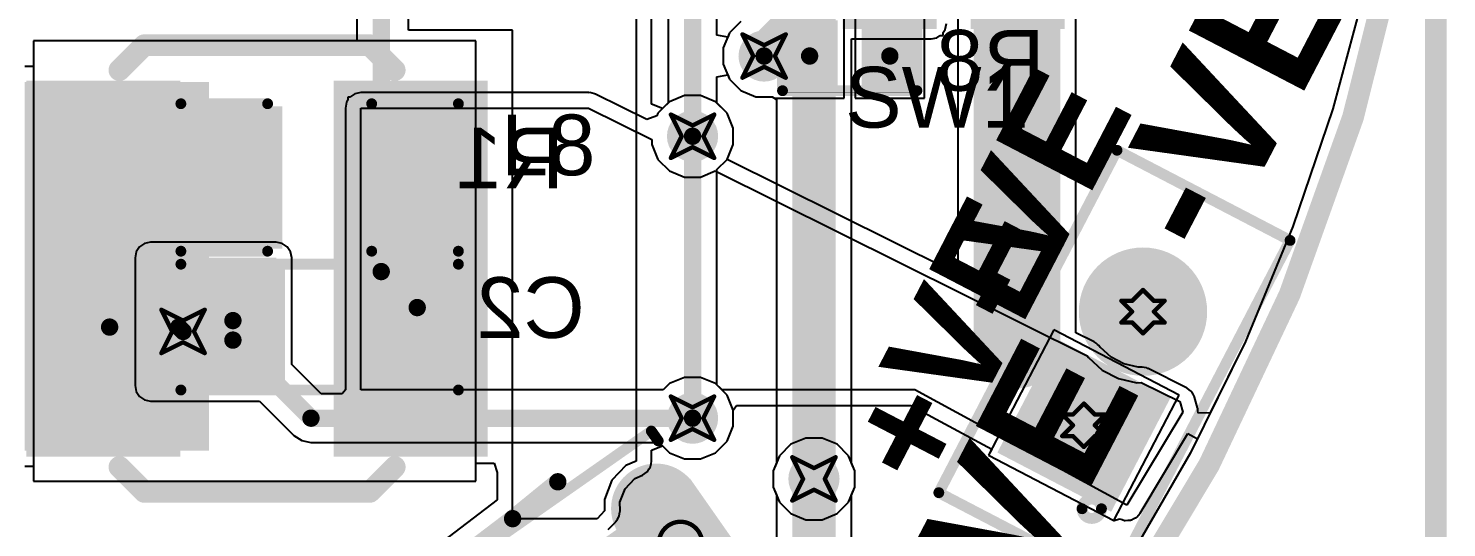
# Model space of a CAD drawing. Header units: inches. Extents: x -8 to 386, y -12 to 64.
# Drawn here: x 21.05 to 37.66, y 2.02 to 7.87 of the extents above; entities that cross this region are included whole.
import ezdxf

# ---------------------------------------------------------------- set-up
doc = ezdxf.new("R2010")
doc.units = ezdxf.units.IN
for name, color, linetype in [('Board_outline', 216, 'Continuous'), ('Bottom Layer', 5, 'Continuous'), ('Bottom Overlay', 54, 'Continuous'), ('Bottom Paste', 16, 'Continuous'), ('Bottom Solder', 6, 'Continuous'), ('Dimension', 6, 'Continuous'), ('Drill Drawing', 1, 'Continuous'), ('Mechanical 13', 56, 'Continuous'), ('Multi-Layer', 9, 'Continuous'), ('Pad Holes', 156, 'Continuous'), ('Top Layer', 1, 'Continuous'), ('Top Overlay', 2, 'Continuous'), ('Top Paste', 8, 'Continuous'), ('Top Solder', 216, 'Continuous'), ('Via Holes', 16, 'Continuous')]:
    doc.layers.add(name, color=color, linetype=linetype)
doc.styles.add('Arial', font='', dxfattribs={"height": 0.2})
doc.styles.add('Arial_Bold', font='', dxfattribs={"height": 0.2})
doc.styles.get('Arial').set_extended_font_data('Arial')
doc.styles.get('Arial_Bold').set_extended_font_data('Arial', bold=True)

msp = doc.modelspace()

# ---------------------------------------------------------------- hatches: boundary and pattern name
at = {"layer": 'Bottom Layer'}
h = msp.add_hatch(color=5, dxfattribs=at)
edge = h.paths.add_edge_path()
edge.add_arc((29.6672, 7.543794919999999), 0.2999994, 0, 360)
for points in [[(29.972, 7.22629492), (29.972, 7.86129492), (30.4292, 7.86129492), (30.4292, 7.22629492)], [(30.9118, 7.226299999999999), (30.9118, 7.861299999999999), (31.369, 7.861299999999999), (31.369, 7.226299999999999)], [(23.9522, 5.3594), (22.9362, 5.3594), (22.9362, 6.8834), (23.9522, 6.8834)], [(25.9842, 5.3594), (24.9682, 5.3594), (24.9682, 6.8834), (25.9842, 6.8834)], [(22.479, 3.682999999999999), (23.9522, 3.682999999999999), (23.9522, 5.1816), (22.479, 5.1816)], [(22.9362, 3.7084), (23.9522, 3.7084), (23.9522, 5.1816), (22.9362, 5.1816)], [(23.9522, 3.7338), (22.9362, 3.7338), (22.9362, 5.0038), (23.9522, 5.0038)], [(25.9842, 3.7338), (24.9682, 3.7338), (24.9682, 5.0038), (25.9842, 5.0038)], [(32.53708768029416, 2.942712069794794), (33.1373608497948, 4.095826099705832), (34.29047487970583, 3.495552930205205), (33.6902017102052, 2.342438900294167)]]:
    msp.add_hatch(color=5, dxfattribs=at).paths.add_polyline_path(points)
h = msp.add_hatch(color=5, dxfattribs=at)
edge = h.paths.add_edge_path()
edge.add_arc((28.829, 6.604), 0.2999994, 0, 360)
h = msp.add_hatch(color=5, dxfattribs=at)
edge = h.paths.add_edge_path()
edge.add_arc((34.10641133999999, 4.549647999999999), 0.6499986999999999, 0, 360)
h = msp.add_hatch(color=5, dxfattribs=at)
edge = h.paths.add_edge_path()
edge.add_arc((22.86, 4.318000000000001), 0.2999994, 0, 360)
h = msp.add_hatch(color=5, dxfattribs=at)
edge = h.paths.add_edge_path()
edge.add_arc((28.829, 3.302), 0.2999994, 0, 360)
h = msp.add_hatch(color=5, dxfattribs=at)
edge = h.paths.add_edge_path()
edge.add_arc((30.2514, 2.5908), 0.2999994, 0, 360)
h = msp.add_hatch(color=5, dxfattribs=at)
edge = h.paths.add_edge_path()
edge.add_arc((28.97483542459909, 1.425013457007548), 0.4250004199999999, 215.0000000000001, 395.0000000000002)
edge.add_line((29.32297538746576, 1.668783683358846), (28.74940009826759, 2.48793408934375))
edge.add_arc((28.40126013540091, 2.244163862992452), 0.4250004199999999, 35.00000000000021, 215.0000000000001)
edge.add_line((28.05312017253423, 2.000393636641154), (28.62669546173241, 1.18124323065625))
at = {"layer": 'Bottom Paste'}
for points in [[(29.972, 7.22629492), (29.972, 7.86129492), (30.4292, 7.86129492), (30.4292, 7.22629492)], [(30.9118, 7.226299999999999), (30.9118, 7.861299999999999), (31.369, 7.861299999999999), (31.369, 7.226299999999999)], [(23.9522, 5.3594), (22.9362, 5.3594), (22.9362, 6.8834), (23.9522, 6.8834)], [(25.9842, 5.3594), (24.9682, 5.3594), (24.9682, 6.8834), (25.9842, 6.8834)], [(23.9522, 3.7338), (22.9362, 3.7338), (22.9362, 5.0038), (23.9522, 5.0038)], [(25.9842, 3.7338), (24.9682, 3.7338), (24.9682, 5.0038), (25.9842, 5.0038)]]:
    msp.add_hatch(color=16, dxfattribs=at).paths.add_polyline_path(points)
at = {"layer": 'Bottom Solder'}
for points in [[(29.8704, 7.12469492), (29.8704, 7.962894919999999), (30.5308, 7.962894919999999), (30.5308, 7.12469492)], [(30.8102, 7.124700000000001), (30.8102, 7.962899999999999), (31.4706, 7.962899999999999), (31.4706, 7.124700000000001)], [(24.02219986, 5.28940014), (22.86620014, 5.28940014), (22.86620014, 6.953399859999999), (24.02219986, 6.953399859999999)], [(26.05419986, 5.28940014), (24.89820014, 5.28940014), (24.89820014, 6.953399859999999), (26.05419986, 6.953399859999999)], [(24.0538, 3.6322), (22.8346, 3.6322), (22.8346, 5.1054), (24.0538, 5.1054)], [(26.0858, 3.6322), (24.8666, 3.6322), (24.8666, 5.1054), (26.0858, 5.1054)], [(32.40005372053858, 2.899505428248566), (33.09415420824856, 4.232860059461419), (34.42750883946142, 3.538759571751434), (33.73340835175143, 2.20540494053858)]]:
    msp.add_hatch(color=6, dxfattribs=at).paths.add_polyline_path(points)
h = msp.add_hatch(color=6, dxfattribs=at)
edge = h.paths.add_edge_path()
edge.add_arc((34.10641133999999, 4.549647999999999), 0.7515987, 0, 360)
h = msp.add_hatch(color=6, dxfattribs=at)
edge = h.paths.add_edge_path()
edge.add_arc((28.97483542459909, 1.425013457007548), 0.52660042, 215.0000000000001, 395.0000000000001)
edge.add_line((29.40620123516553, 1.727059049292112), (28.83262594596735, 2.546209455277016))
edge.add_arc((28.40126013540091, 2.244163862992452), 0.52660042, 35.00000000000014, 215.0000000000001)
edge.add_line((27.96989432483447, 1.942118270707887), (28.54346961403265, 1.122967864722984))
at = {"layer": 'Multi-Layer'}
h = msp.add_hatch(color=9, dxfattribs=at)
edge = h.paths.add_edge_path()
edge.add_arc((34.10641133999999, 4.549647999999999), 0.6499986999999999, 0, 360)
msp.add_hatch(color=9, dxfattribs=at).paths.add_polyline_path([(32.53708768029416, 2.942712069794794), (33.1373608497948, 4.095826099705832), (34.29047487970583, 3.495552930205205), (33.6902017102052, 2.342438900294167)])
h = msp.add_hatch(color=9, dxfattribs=at)
edge = h.paths.add_edge_path()
edge.add_arc((28.97483542459909, 1.425013457007548), 0.4250004199999999, 215.0000000000001, 395.0000000000002)
edge.add_line((29.32297538746576, 1.668783683358846), (28.74940009826759, 2.48793408934375))
edge.add_arc((28.40126013540091, 2.244163862992452), 0.4250004199999999, 35.00000000000021, 215.0000000000001)
edge.add_line((28.05312017253423, 2.000393636641154), (28.62669546173241, 1.18124323065625))
at = {"layer": 'Pad Holes'}
h = msp.add_hatch(color=7, dxfattribs=at)
edge = h.paths.add_edge_path()
edge.add_arc((34.10641133999999, 4.549647999999999), 0.3499993, 0, 360)
h = msp.add_hatch(color=7, dxfattribs=at)
edge = h.paths.add_edge_path()
edge.add_arc((33.41378127999999, 3.2191325), 0.3499993, 0, 360)
h = msp.add_hatch(color=7, dxfattribs=at)
edge = h.paths.add_edge_path()
edge.add_arc((28.97483688148323, 1.425011376361356), 0.22499828, 214.9999999999999, 394.9999999999999)
edge.add_line((29.15914468250674, 1.554065087988871), (28.58556647954027, 2.373219655266158))
edge.add_arc((28.40125867851676, 2.244165943638644), 0.22499828, 34.99999999999985, 214.9999999999999)
edge.add_line((28.21695087749326, 2.115112232011129), (28.79052908045972, 1.295957664733841))
at = {"layer": 'Top Layer'}
h = msp.add_hatch(color=1, dxfattribs=at)
edge = h.paths.add_edge_path()
edge.add_arc((29.6672, 7.543794919999999), 0.2999994, 0, 360)
for points in [[(21.0058, 2.921), (23.1648, 2.921), (23.1648, 7.238999999999999), (21.0058, 7.238999999999999)], [(22.72699925, 2.95460039), (21.12699991, 2.95460039), (21.12699991, 7.154599609999999), (22.72699925, 7.154599609999999)], [(26.32699967, 2.95460039), (24.72700033, 2.95460039), (24.72700033, 7.154599609999999), (26.32699967, 7.154599609999999)], [(32.53708768029416, 2.942712069794794), (33.1373608497948, 4.095826099705832), (34.29047487970583, 3.495552930205205), (33.6902017102052, 2.342438900294167)], [(29.972, -2.7686), (31.70545856, -1.55482036), (28.79786976, 2.59764784), (27.0644112, 1.3838682)]]:
    msp.add_hatch(color=1, dxfattribs=at).paths.add_polyline_path(points)
h = msp.add_hatch(color=1, dxfattribs=at)
edge = h.paths.add_edge_path()
edge.add_arc((28.829, 6.604), 0.2999994, 0, 360)
h = msp.add_hatch(color=1, dxfattribs=at)
edge = h.paths.add_edge_path()
edge.add_arc((34.10641133999999, 4.549647999999999), 0.6499986999999999, 0, 360)
h = msp.add_hatch(color=1, dxfattribs=at)
edge = h.paths.add_edge_path()
edge.add_arc((22.86, 4.318000000000001), 0.2999994, 0, 360)
h = msp.add_hatch(color=1, dxfattribs=at)
edge = h.paths.add_edge_path()
edge.add_arc((28.829, 3.302), 0.2999994, 0, 360)
h = msp.add_hatch(color=1, dxfattribs=at)
edge = h.paths.add_edge_path()
edge.add_arc((30.2514, 2.5908), 0.2999994, 0, 360)
h = msp.add_hatch(color=1, dxfattribs=at)
edge = h.paths.add_edge_path()
edge.add_arc((28.97483542459909, 1.425013457007548), 0.4250004199999999, 215.0000000000001, 395.0000000000002)
edge.add_line((29.32297538746576, 1.668783683358846), (28.74940009826759, 2.48793408934375))
edge.add_arc((28.40126013540091, 2.244163862992452), 0.4250004199999999, 35.00000000000021, 215.0000000000001)
edge.add_line((28.05312017253423, 2.000393636641154), (28.62669546173241, 1.18124323065625))
at = {"layer": 'Top Paste'}
for points in [[(22.72699925, 2.95460039), (21.12699991, 2.95460039), (21.12699991, 7.154599609999999), (22.72699925, 7.154599609999999)], [(26.32699967, 2.95460039), (24.72700033, 2.95460039), (24.72700033, 7.154599609999999), (26.32699967, 7.154599609999999)]]:
    msp.add_hatch(color=8, dxfattribs=at).paths.add_polyline_path(points)
at = {"layer": 'Top Solder'}
for points in [[(30.58740263, 7.85860252), (30.58740263, 9.31180256), (31.69060336999999, 9.31180256), (31.69060336999999, 7.85860252)], [(32.08739963, 7.858599979999999), (32.08739963, 9.31180002), (33.19060037, 9.31180002), (33.19060037, 7.858599979999999)], [(22.82859925, 2.85300039), (21.02539991, 2.85300039), (21.02539991, 7.256199609999999), (22.82859925, 7.256199609999999)], [(26.42859967, 2.85300039), (24.62540033, 2.85300039), (24.62540033, 7.256199609999999), (26.42859967, 7.256199609999999)], [(32.40005372053858, 2.899505428248566), (33.09415420824856, 4.232860059461419), (34.42750883946142, 3.538759571751434), (33.73340835175143, 2.20540494053858)]]:
    msp.add_hatch(color=216, dxfattribs=at).paths.add_polyline_path(points)
h = msp.add_hatch(color=216, dxfattribs=at)
edge = h.paths.add_edge_path()
edge.add_arc((34.10641133999999, 4.549647999999999), 0.7515987, 0, 360)
h = msp.add_hatch(color=216, dxfattribs=at)
edge = h.paths.add_edge_path()
edge.add_arc((28.97483542459909, 1.425013457007548), 0.52660042, 215.0000000000001, 395.0000000000001)
edge.add_line((29.40620123516553, 1.727059049292112), (28.83262594596735, 2.546209455277016))
edge.add_arc((28.40126013540091, 2.244163862992452), 0.52660042, 35.00000000000014, 215.0000000000001)
edge.add_line((27.96989432483447, 1.942118270707887), (28.54346961403265, 1.122967864722984))
at = {"layer": 'Via Holes'}
h = msp.add_hatch(color=7, dxfattribs=at)
edge = h.paths.add_edge_path()
edge.add_arc((29.6672, 7.543794919999999), 0.1499997, 0, 360)
h = msp.add_hatch(color=7, dxfattribs=at)
edge = h.paths.add_edge_path()
edge.add_arc((28.829, 6.604), 0.1499997, 0, 360)
h = msp.add_hatch(color=7, dxfattribs=at)
edge = h.paths.add_edge_path()
edge.add_arc((22.86, 4.318000000000001), 0.1499997, 0, 360)
h = msp.add_hatch(color=7, dxfattribs=at)
edge = h.paths.add_edge_path()
edge.add_arc((28.829, 3.302), 0.1499997, 0, 360)
h = msp.add_hatch(color=7, dxfattribs=at)
edge = h.paths.add_edge_path()
edge.add_arc((30.2514, 2.5908), 0.1499997, 0, 360)

# ---------------------------------------------------------------- linework, layer by layer
at = {"layer": 'Board_outline', "const_width": 0.254}
msp.add_lwpolyline([(37.53680072, 13.3604, 1), (-7.46320072, 13.3604, 1)], format="xyb", close=True, dxfattribs=at)
at = {"layer": 'Bottom Layer'}
for p, q in [((29.1138737, 7.788366439999999), (29.1138737, 12.4051187)), ((28.5441263, 11.95447952), (28.5441263, 6.99483742)), ((33.3209646, 4.301870999999999), (33.3209646, 10.7285536)), ((31.9375282, 10.44203398), (31.9375282, 5.10926588)), ((36.70843814, 8.332688439999998), (36.33154024, 6.92609486)), ((30.607, 7.04849492), (30.607, 8.03909492)), ((30.734, 8.0391), (30.734, 7.048500000000001)), ((31.5468, 7.048500000000001), (31.5468, 8.0391)), ((29.26214112, 7.81444716), (29.2408737, 7.7631036)), ((29.39654776, 7.948853799999999), (29.26214112, 7.81444716)), ((29.2408737, 7.7631036), (29.1138737, 7.788366439999999)), ((29.1138737, 7.299223399999999), (29.2408737, 7.32448624)), ((29.2408737, 7.32448624), (29.26214112, 7.273142679999999)), ((29.1138737, 6.99483742), (29.1138737, 7.299223399999999)), ((29.26214112, 7.273142679999999), (29.39654776, 7.13873604)), ((24.77531748, 7.00357248), (24.76151766, 6.9342)), ((24.7904, 7.026145459999999), (24.77531748, 7.00357248)), ((24.81382134, 7.0612), (24.7904, 7.0612)), ((24.7904, 7.0612), (24.7904, 7.026145459999999)), ((24.81461382, 7.062386179999999), (24.81382134, 7.0612)), ((24.87342752, 7.10168252), (24.81461382, 7.062386179999999)), ((24.9428, 7.115482340000001), (24.87342752, 7.10168252)), ((27.61158816, 7.115482340000001), (24.9428, 7.115482340000001)), ((27.61772733999999, 7.114260599999999), (27.61158816, 7.115482340000001)), ((27.62393256, 7.1150607), (27.61772733999999, 7.114260599999999)), ((27.65221292, 7.107400059999999), (27.62393256, 7.1150607)), ((27.68096064, 7.10168252), (27.65221292, 7.107400059999999)), ((27.6861651, 7.098205259999999), (27.68096064, 7.10168252)), ((27.69220522, 7.096569499999999), (27.6861651, 7.098205259999999)), ((28.292044, 6.798746879999999), (27.69220522, 7.096569499999999)), ((28.5441263, 6.99483742), (28.42394112, 6.87465224)), ((29.23405888, 6.87465224), (29.1138737, 6.99483742)), ((29.39654776, 7.13873604), (29.57216082, 7.06599552)), ((29.57216082, 7.06599552), (29.76223918, 7.06599552)), ((29.76223918, 7.06599552), (29.76580026, 7.06747126)), ((29.76580026, 7.06747126), (29.7942, 7.04849238)), ((29.7942, 7.04849238), (29.7942, 7.04849492)), ((29.7942, 7.04849492), (30.607, 7.04849492)), ((30.734, 7.048500000000001), (31.5468, 7.048500000000001)), ((24.76151766, 6.9342), (24.76151766, 3.63220254)), ((24.9428, 3.6322), (24.9428, 6.9342)), ((24.9428, 6.9342), (27.61158816, 6.9342)), ((27.61158816, 6.9342), (28.3512006, 6.5669795)), ((28.41096426, 6.84332388), (28.292044, 6.798746879999999)), ((28.42394112, 6.87465224), (28.41096426, 6.84332388)), ((29.3067994, 6.699039180000001), (29.23405888, 6.87465224)), ((36.33154024, 6.92609486), (35.86346904, 5.54719744)), ((29.3067994, 6.50896082), (29.3067994, 6.699039180000001)), ((28.3512006, 6.5669795), (28.3512006, 6.50896082)), ((28.3512006, 6.50896082), (28.42394112, 6.33334776)), ((29.23405888, 6.333350299999999), (29.3067994, 6.50896082)), ((28.42394112, 6.33334776), (28.55834776, 6.19894112)), ((29.2344729, 6.33083062), (29.23405888, 6.333350299999999)), ((31.82958836, 5.0423445), (29.2344729, 6.33083062)), ((28.55834776, 6.19894112), (28.73396082, 6.126200599999999)), ((28.92403918, 6.126200599999999), (29.09573302, 6.19731806)), ((29.09573302, 6.19731806), (33.4536669, 4.03358858)), ((28.73396082, 6.126200599999999), (28.92403918, 6.126200599999999)), ((35.86346904, 5.54719744), (35.30620066, 4.2018331)), ((22.40962752, 5.34908252), (22.35081382, 5.30978618)), ((22.479, 5.36288234), (22.40962752, 5.34908252)), ((23.9522, 5.36288234), (22.479, 5.36288234)), ((24.02157248, 5.34908252), (23.9522, 5.36288234)), ((24.08038618, 5.30978618), (24.02157248, 5.34908252)), ((22.31151748, 5.25097248), (22.29771766, 5.1816)), ((22.29771766, 5.1816), (22.29771766, 3.682999999999999)), ((22.35081382, 5.30978618), (22.31151748, 5.25097248)), ((24.11968252, 5.25097248), (24.08038618, 5.30978618)), ((24.13348234, 5.1816), (24.11968252, 5.25097248)), ((24.13348234, 3.9299896), (24.13348234, 5.1816)), ((31.9375282, 5.10926588), (31.82958836, 5.0423445)), ((33.53428396, 4.19595808), (33.3209646, 4.301870999999999)), ((33.54512214, 4.18759386), (33.53428396, 4.19595808)), ((33.55764942, 4.182082059999999), (33.54512214, 4.18759386)), ((33.57286402, 4.16618928), (33.55764942, 4.182082059999999)), ((33.59028334, 4.1527476), (33.57286402, 4.16618928)), ((35.30620066, 4.2018331), (34.89332874, 3.36461354)), ((33.4536669, 4.03358858), (33.46680885999999, 4.0129587)), ((33.46680885999999, 4.0129587), (33.62750957999999, 3.86570474)), ((33.59709308, 4.14087818), (33.59028334, 4.1527476)), ((33.6065622, 4.13098742), (33.59709308, 4.14087818)), ((33.60688224, 4.1304845), (33.6065622, 4.13098742)), ((33.73238363999999, 4.015486), (33.60688224, 4.1304845)), ((33.88338917999999, 3.93687808), (33.73238363999999, 4.015486)), ((24.47659824, 3.586873699999999), (24.13348234, 3.9299896)), ((33.62750957999999, 3.86570474), (33.82084422, 3.76505978)), ((34.0495763, 3.90003538), (33.88338917999999, 3.93687808)), ((34.07709465999999, 3.9012368), (34.0495763, 3.90003538)), ((34.0872064, 3.89967978), (34.07709465999999, 3.9012368)), ((34.09734862, 3.90098788), (34.0872064, 3.89967978)), ((34.1218774, 3.89434324), (34.09734862, 3.90098788)), ((34.14700308, 3.89047736), (34.1218774, 3.89434324)), ((34.1557483, 3.8851713), (34.14700308, 3.89047736)), ((34.16562128, 3.88249668), (34.1557483, 3.8851713)), ((34.61698182, 3.65839502), (34.16562128, 3.88249668)), ((22.29771766, 3.682999999999999), (22.31151748, 3.61362752)), ((28.55834776, 3.70705888), (28.48348888, 3.6322)), ((28.73396082, 3.7797994), (28.55834776, 3.70705888)), ((28.92403918, 3.7797994), (28.73396082, 3.7797994)), ((29.09965224, 3.70705888), (28.92403918, 3.7797994)), ((29.17451111999999, 3.6322), (29.09965224, 3.70705888)), ((33.82084422, 3.76505978), (34.03364288, 3.717884359999999)), ((34.03364288, 3.717884359999999), (34.08500422, 3.72012718)), ((34.08500422, 3.72012718), (34.53636476, 3.49602552)), ((34.61987996, 3.65615982), (34.61698182, 3.65839502)), ((34.62338008, 3.65506), (34.61987996, 3.65615982)), ((22.31151748, 3.61362752), (22.35081382, 3.55481382)), ((22.35081382, 3.55481382), (22.40962752, 3.51551748)), ((22.40962752, 3.51551748), (22.479, 3.50171766)), ((22.479, 3.50171766), (23.7560104, 3.50171766)), ((23.7560104, 3.50171766), (24.15715768, 3.10057038)), ((24.72431936, 3.586873699999999), (24.47659824, 3.586873699999999)), ((24.76151766, 3.63220254), (24.72431936, 3.586873699999999)), ((28.48348888, 3.6322), (24.9428, 3.6322)), ((31.43261684, 3.6322), (29.17451111999999, 3.6322)), ((33.91821766, 2.28443028), (31.43261684, 3.6322)), ((34.53636476, 3.49602552), (34.5720416, 3.37413854)), ((34.64779202, 3.63462062), (34.62338008, 3.65506)), ((34.6729812, 3.61518454), (34.64779202, 3.63462062)), ((34.67480746, 3.61200192), (34.6729812, 3.61518454)), ((34.67761416, 3.60965242), (34.67480746, 3.61200192)), ((34.69233346, 3.58145842), (34.67761416, 3.60965242)), ((34.70818306, 3.55383338), (34.69233346, 3.58145842)), ((34.70865042, 3.55019864), (34.70818306, 3.55383338)), ((34.71034714, 3.54694998), (34.70865042, 3.55019864)), ((34.74602398, 3.42506554), (34.71034714, 3.54694998)), ((29.3067994, 3.39703664), (29.34280136, 3.45091766)), ((29.3067994, 3.206960819999999), (29.3067994, 3.39703664)), ((29.34280136, 3.45091766), (31.38663268, 3.45091766)), ((31.38663268, 3.45091766), (32.3338317, 2.93731696)), ((34.5720416, 3.37413854), (33.91821766, 2.28443028)), ((34.74634656, 3.42141556), (34.74602398, 3.42506554)), ((34.7479112, 3.41810594), (34.74634656, 3.42141556)), ((34.74945806, 3.38631784), (34.7479112, 3.41810594)), ((34.75143418, 3.36402426), (34.74945806, 3.38631784)), ((34.75761908, 3.35894172), (34.75143418, 3.36402426)), ((34.89332874, 3.36461354), (34.75761908, 3.35894172)), ((29.23405888, 3.03134776), (29.3067994, 3.206960819999999)), ((24.15715768, 3.10057038), (24.15716276, 3.10056276)), ((24.15716276, 3.10056276), (24.2495832, 3.03881028)), ((24.2495832, 3.03881028), (24.3586, 3.01712376)), ((24.3586, 3.01712376), (24.3586127, 3.0171263)), ((24.3586127, 3.0171263), (28.43816258, 3.0171263)), ((28.43816258, 3.0171263), (28.55834776, 2.89694112)), ((29.09965224, 2.89694112), (29.23405888, 3.03134776)), ((29.98074776, 2.99585888), (29.84634112, 2.86145224)), ((30.15636082, 3.0685994), (29.98074776, 2.99585888)), ((30.34643918, 3.0685994), (30.15636082, 3.0685994)), ((30.52205224, 2.99585888), (30.34643918, 3.0685994)), ((30.65645888, 2.86145224), (30.52205224, 2.99585888)), ((34.07366566, 2.19116148), (34.63167317999999, 3.12117232)), ((34.63167317999999, 3.12117232), (34.743263, 3.06031392)), ((34.743263, 3.06031392), (34.66214048, 2.8958159)), ((28.55834776, 2.89694112), (28.73396082, 2.8242006)), ((28.92403918, 2.8242006), (29.09965224, 2.89694112)), ((29.84634112, 2.86145224), (29.7736006, 2.68583918)), ((30.7291994, 2.68583918), (30.65645888, 2.86145224)), ((32.3338317, 2.93731696), (32.2972811, 2.8671012)), ((32.2972811, 2.8671012), (33.76581258, 2.10263232)), ((34.66214048, 2.8958159), (33.93405964, 1.63473638)), ((28.73396082, 2.8242006), (28.92403918, 2.8242006)), ((29.7736006, 2.68583918), (29.7736006, 2.49576082)), ((30.7291994, 2.49576082), (30.7291994, 2.68583918)), ((29.7736006, 2.49576082), (29.8111418, 2.40512854)), ((30.6916582, 2.40512854), (30.7291994, 2.49576082)), ((29.8111418, 2.40512854), (29.8111418, 1.35076184)), ((30.6916582, 1.1684), (30.6916582, 2.40512854)), ((34.0323805, 2.14361268), (34.05249984, 2.16783158)), ((34.05249984, 2.16783158), (34.07366566, 2.19116148)), ((33.76581258, 2.10263232), (33.76719942, 2.10529424)), ((33.76719942, 2.10529424), (33.8318094, 2.12506814)), ((33.8318094, 2.12506814), (33.86187284, 2.11575142)), ((33.86187284, 2.11575142), (33.89153495999999, 2.10512152)), ((33.89153495999999, 2.10512152), (33.89554308, 2.1053171)), ((33.89554308, 2.1053171), (33.89936831999999, 2.10413092)), ((33.89936831999999, 2.10413092), (33.93072716, 2.10702906)), ((33.93072716, 2.10702906), (33.96218506, 2.10856068)), ((33.96218506, 2.10856068), (33.9658071, 2.11027264)), ((33.9658071, 2.11027264), (33.96980252, 2.11064094)), ((33.96980252, 2.11064094), (33.99767648, 2.12532722)), ((33.99767648, 2.12532722), (34.02613972, 2.13877398)), ((34.02613972, 2.13877398), (34.02883465999999, 2.14174324)), ((34.02883465999999, 2.14174324), (34.0323805, 2.14361268))]:
    msp.add_line(p, q, dxfattribs=at)
for points, const_width in [([(28.829, 6.604), (28.829, 12.573)], 0.2032), ([(32.6292464, 4.1587928), (32.6292464, 10.7285536)], 1.016), ([(31.1404, 7.543799999999999), (31.1404, 8.5344)], 0.2032), ([(29.6672, 7.543794919999999), (30.2006, 7.543794919999999)], 0.2032), ([(23.4442, 4.2164), (23.4442, 4.444999999999999)], 0.2032), ([(23.4442, 4.2164), (24.3586, 3.302)], 0.2032), ([(24.3586, 3.302), (28.829, 3.302)], 0.2032), ([(30.2514, 1.1684), (30.2514, 2.5908)], 0.508)]:
    msp.add_lwpolyline(points, dxfattribs=dict(at, const_width=const_width))
for points, const_width in [([(29.6164, 7.543794919999999, 1), (29.718, 7.543794919999999, 1)], 0.1016), ([(30.1498, 7.543794919999999, 1), (30.2514, 7.543794919999999, 1)], 0.1016), ([(31.0896, 7.543799999999999, 1), (31.1912, 7.543799999999999, 1)], 0.1016), ([(28.7782, 6.604, 1), (28.8798, 6.604, 1)], 0.1016), ([(32.37524639999999, 4.1587928, 1), (32.8832464, 4.1587928, 1)], 0.508), ([(23.3934, 4.444999999999999, 1), (23.495, 4.444999999999999, 1)], 0.1016), ([(23.3934, 4.2164, 1), (23.495, 4.2164, 1)], 0.1016), ([(23.3934, 4.2164, 1), (23.495, 4.2164, 1)], 0.1016), ([(24.3078, 3.302, 1), (24.4094, 3.302, 1)], 0.1016), ([(24.3078, 3.302, 1), (24.4094, 3.302, 1)], 0.1016), ([(28.7782, 3.302, 1), (28.8798, 3.302, 1)], 0.1016), ([(30.1244, 2.5908, 1), (30.3784, 2.5908, 1)], 0.254)]:
    msp.add_lwpolyline(points, format="xyb", close=True, dxfattribs=dict(at, const_width=const_width))
at = {"layer": 'Bottom Overlay'}
for points, const_width in [([(29.8831, 7.13739746), (29.8831, 7.950197459999999)], 0.127), ([(31.4579, 7.13739746), (31.4579, 7.950197459999999)], 0.127), ([(29.8831, 7.13739746), (31.4579, 7.13739746)], 0.127), ([(22.8346, 5.2578), (22.8346, 6.985)], 0.127), ([(22.8346, 6.985), (23.8506, 6.985)], 0.127), ([(25.0698, 6.985), (26.0858, 6.985)], 0.127), ([(26.0858, 5.2578), (26.0858, 6.985)], 0.127), ([(29.85769492, 7.11199746), (31.48329746, 7.11199746)], 0.0032258), ([(22.8346, 5.2578), (23.8506, 5.2578)], 0.127), ([(25.0698, 5.2578), (26.0858, 5.2578)], 0.127), ([(22.8346, 3.6322), (22.8346, 5.1054)], 0.127), ([(22.8346, 5.1054), (26.0858, 5.1054)], 0.127), ([(26.0858, 3.6322), (26.0858, 5.1054)], 0.127), ([(22.8346, 3.6322), (26.0858, 3.6322)], 0.127)]:
    msp.add_lwpolyline(points, dxfattribs=dict(at, const_width=const_width))
for points, const_width in [([(29.85135, 7.13739746, 1), (29.91485, 7.13739746, 1)], 0.0635), ([(29.85135, 7.13739746, 1), (29.91485, 7.13739746, 1)], 0.0635), ([(31.42615, 7.13739746, 1), (31.48965, 7.13739746, 1)], 0.0635), ([(31.42615, 7.13739746, 1), (31.48965, 7.13739746, 1)], 0.0635), ([(22.80285, 6.985, 1), (22.86635, 6.985, 1)], 0.0635), ([(22.80285, 6.985, 1), (22.86635, 6.985, 1)], 0.0635), ([(23.81885, 6.985, 1), (23.88235, 6.985, 1)], 0.0635), ([(25.03805, 6.985, 1), (25.10155, 6.985, 1)], 0.0635), ([(26.05405, 6.985, 1), (26.11755, 6.985, 1)], 0.0635), ([(26.05405, 6.985, 1), (26.11755, 6.985, 1)], 0.0635), ([(29.85688974, 7.11199746, 1), (29.8585001, 7.11199746, 1)], 0.0016129), ([(31.48249228, 7.11199746, 1), (31.48410264, 7.11199746, 1)], 0.0016129), ([(22.80285, 5.2578, 1), (22.86635, 5.2578, 1)], 0.0635), ([(22.80285, 5.2578, 1), (22.86635, 5.2578, 1)], 0.0635), ([(23.81885, 5.2578, 1), (23.88235, 5.2578, 1)], 0.0635), ([(25.03805, 5.2578, 1), (25.10155, 5.2578, 1)], 0.0635), ([(26.05405, 5.2578, 1), (26.11755, 5.2578, 1)], 0.0635), ([(26.05405, 5.2578, 1), (26.11755, 5.2578, 1)], 0.0635), ([(22.80285, 5.1054, 1), (22.86635, 5.1054, 1)], 0.0635), ([(22.80285, 5.1054, 1), (22.86635, 5.1054, 1)], 0.0635), ([(26.05405, 5.1054, 1), (26.11755, 5.1054, 1)], 0.0635), ([(26.05405, 5.1054, 1), (26.11755, 5.1054, 1)], 0.0635), ([(22.80285, 3.6322, 1), (22.86635, 3.6322, 1)], 0.0635), ([(22.80285, 3.6322, 1), (22.86635, 3.6322, 1)], 0.0635), ([(26.05405, 3.6322, 1), (26.11755, 3.6322, 1)], 0.0635), ([(26.05405, 3.6322, 1), (26.11755, 3.6322, 1)], 0.0635)]:
    msp.add_lwpolyline(points, format="xyb", close=True, dxfattribs=dict(at, const_width=const_width))
at = {"layer": 'Dimension', "const_width": 0.254}
msp.add_lwpolyline([(37.53680072, -10.922), (37.53680072, 12.9794)], dxfattribs=at)
at = {"layer": 'Drill Drawing', "const_width": 0.0508}
for points in [[(29.4132, 7.797794919999999), (29.6672, 7.67079492)], [(29.4132, 7.797794919999999), (29.5402, 7.543794919999999)], [(29.6672, 7.67079492), (29.9212, 7.797794919999999)], [(29.7942, 7.543794919999999), (29.9212, 7.797794919999999)], [(29.4132, 7.28979492), (29.5402, 7.543794919999999)], [(29.7942, 7.543794919999999), (29.9212, 7.28979492)], [(29.4132, 7.28979492), (29.6672, 7.416794919999999)], [(29.6672, 7.416794919999999), (29.9212, 7.28979492)], [(28.575, 6.858), (28.829, 6.731)], [(28.575, 6.858), (28.70199999999999, 6.604)], [(28.829, 6.731), (29.083, 6.858)], [(28.956, 6.604), (29.083, 6.858)], [(28.575, 6.35), (28.70199999999999, 6.604)], [(28.575, 6.35), (28.829, 6.476999999999999)], [(28.829, 6.476999999999999), (29.083, 6.35)], [(28.956, 6.604), (29.083, 6.35)], [(33.97941134, 4.676648), (34.10641133999999, 4.803648)], [(34.10641133999999, 4.803648), (34.23341134, 4.676648)], [(33.85241134, 4.676648), (33.97941134, 4.549647999999999)], [(33.85241134, 4.676648), (33.97941134, 4.676648)], [(34.23341134, 4.676648), (34.36041134, 4.676648)], [(34.23341134, 4.549647999999999), (34.36041134, 4.676648)], [(22.606, 4.571999999999999), (22.86, 4.444999999999999)], [(22.606, 4.571999999999999), (22.733, 4.318000000000001)], [(22.86, 4.444999999999999), (23.114, 4.571999999999999)], [(22.987, 4.318000000000001), (23.114, 4.571999999999999)], [(33.85241134, 4.422648), (33.97941134, 4.549647999999999)], [(34.23341134, 4.549647999999999), (34.36041134, 4.422648)], [(22.606, 4.064), (22.733, 4.318000000000001)], [(22.987, 4.318000000000001), (23.114, 4.064)], [(33.85241134, 4.422648), (33.97941134, 4.422648)], [(33.97941134, 4.422648), (34.10641133999999, 4.295648)], [(34.10641133999999, 4.295648), (34.23341134, 4.422648)], [(34.23341134, 4.422648), (34.36041134, 4.422648)], [(22.606, 4.064), (22.86, 4.191)], [(22.86, 4.191), (23.114, 4.064)], [(28.575, 3.556), (28.829, 3.429)], [(28.575, 3.556), (28.70199999999999, 3.302)], [(28.829, 3.429), (29.083, 3.556)], [(28.956, 3.302), (29.083, 3.556)], [(33.28678128, 3.3461325), (33.41378127999999, 3.4731325)], [(33.41378127999999, 3.4731325), (33.54078128, 3.3461325)], [(28.575, 3.048), (28.70199999999999, 3.302)], [(28.956, 3.302), (29.083, 3.048)], [(33.15978128, 3.3461325), (33.28678128, 3.2191325)], [(33.15978128, 3.3461325), (33.28678128, 3.3461325)], [(33.54078128, 3.3461325), (33.66778128, 3.3461325)], [(33.54078128, 3.2191325), (33.66778128, 3.3461325)], [(28.575, 3.048), (28.829, 3.175)], [(28.829, 3.175), (29.083, 3.048)], [(33.15978128, 3.0921325), (33.28678128, 3.2191325)], [(33.54078128, 3.2191325), (33.66778128, 3.0921325)], [(33.15978128, 3.0921325), (33.28678128, 3.0921325)], [(33.28678128, 3.0921325), (33.41378127999999, 2.9651325)], [(33.41378127999999, 2.9651325), (33.54078128, 3.0921325)], [(33.54078128, 3.0921325), (33.66778128, 3.0921325)], [(29.9974, 2.8448), (30.2514, 2.7178)], [(29.9974, 2.8448), (30.1244, 2.5908)], [(30.2514, 2.7178), (30.5054, 2.8448)], [(30.3784, 2.5908), (30.5054, 2.8448)], [(29.9974, 2.3368), (30.1244, 2.5908)], [(30.3784, 2.5908), (30.5054, 2.3368)], [(29.9974, 2.3368), (30.2514, 2.4638)], [(30.2514, 2.4638), (30.5054, 2.3368)]]:
    msp.add_lwpolyline(points, dxfattribs=at)
at = {"layer": 'Drill Drawing'}
for points, const_width in [([(29.4005, 7.797794919999999, 1), (29.4259, 7.797794919999999, 1)], 0.0254), ([(29.4005, 7.797794919999999, 1), (29.4259, 7.797794919999999, 1)], 0.0254), ([(29.9085, 7.797794919999999, 1), (29.9339, 7.797794919999999, 1)], 0.0254), ([(29.9085, 7.797794919999999, 1), (29.9339, 7.797794919999999, 1)], 0.0254), ([(29.6545, 7.67079492, 1), (29.6799, 7.67079492, 1)], 0.0254), ([(29.6545, 7.67079492, 1), (29.6799, 7.67079492, 1)], 0.0254), ([(29.5275, 7.543794919999999, 1), (29.5529, 7.543794919999999, 1)], 0.0254), ([(29.5275, 7.543794919999999, 1), (29.5529, 7.543794919999999, 1)], 0.0254), ([(29.7815, 7.543794919999999, 1), (29.8069, 7.543794919999999, 1)], 0.0254), ([(29.7815, 7.543794919999999, 1), (29.8069, 7.543794919999999, 1)], 0.0254), ([(29.4005, 7.28979492, 1), (29.4259, 7.28979492, 1)], 0.0254), ([(29.4005, 7.28979492, 1), (29.4259, 7.28979492, 1)], 0.0254), ([(29.6545, 7.416794919999999, 1), (29.6799, 7.416794919999999, 1)], 0.0254), ([(29.6545, 7.416794919999999, 1), (29.6799, 7.416794919999999, 1)], 0.0254), ([(29.9085, 7.28979492, 1), (29.9339, 7.28979492, 1)], 0.0254), ([(29.9085, 7.28979492, 1), (29.9339, 7.28979492, 1)], 0.0254), ([(28.5623, 6.858, 1), (28.5877, 6.858, 1)], 0.0254), ([(28.5623, 6.858, 1), (28.5877, 6.858, 1)], 0.0254), ([(29.0703, 6.858, 1), (29.0957, 6.858, 1)], 0.0254), ([(29.0703, 6.858, 1), (29.0957, 6.858, 1)], 0.0254), ([(28.8163, 6.731, 1), (28.8417, 6.731, 1)], 0.0254), ([(28.8163, 6.731, 1), (28.8417, 6.731, 1)], 0.0254), ([(28.6893, 6.604, 1), (28.7147, 6.604, 1)], 0.0254), ([(28.6893, 6.604, 1), (28.7147, 6.604, 1)], 0.0254), ([(28.8163, 6.476999999999999, 1), (28.8417, 6.476999999999999, 1)], 0.0254), ([(28.8163, 6.476999999999999, 1), (28.8417, 6.476999999999999, 1)], 0.0254), ([(28.9433, 6.604, 1), (28.9687, 6.604, 1)], 0.0254), ([(28.9433, 6.604, 1), (28.9687, 6.604, 1)], 0.0254), ([(28.5623, 6.35, 1), (28.5877, 6.35, 1)], 0.0254), ([(28.5623, 6.35, 1), (28.5877, 6.35, 1)], 0.0254), ([(29.0703, 6.35, 1), (29.0957, 6.35, 1)], 0.0254), ([(29.0703, 6.35, 1), (29.0957, 6.35, 1)], 0.0254), ([(34.09371134, 4.803648, 1), (34.11911134, 4.803648, 1)], 0.0254), ([(34.09371134, 4.803648, 1), (34.11911134, 4.803648, 1)], 0.0254), ([(33.83971133999999, 4.676648, 1), (33.86511134, 4.676648, 1)], 0.0254), ([(33.83971133999999, 4.676648, 1), (33.86511134, 4.676648, 1)], 0.0254), ([(33.96671134, 4.676648, 1), (33.99211133999999, 4.676648, 1)], 0.0254), ([(33.96671134, 4.676648, 1), (33.99211133999999, 4.676648, 1)], 0.0254), ([(34.22071134, 4.676648, 1), (34.24611134, 4.676648, 1)], 0.0254), ([(34.22071134, 4.676648, 1), (34.24611134, 4.676648, 1)], 0.0254), ([(34.34771134, 4.676648, 1), (34.37311134, 4.676648, 1)], 0.0254), ([(34.34771134, 4.676648, 1), (34.37311134, 4.676648, 1)], 0.0254), ([(22.5933, 4.571999999999999, 1), (22.6187, 4.571999999999999, 1)], 0.0254), ([(22.5933, 4.571999999999999, 1), (22.6187, 4.571999999999999, 1)], 0.0254), ([(23.1013, 4.571999999999999, 1), (23.1267, 4.571999999999999, 1)], 0.0254), ([(23.1013, 4.571999999999999, 1), (23.1267, 4.571999999999999, 1)], 0.0254), ([(33.96671134, 4.549647999999999, 1), (33.99211133999999, 4.549647999999999, 1)], 0.0254), ([(33.96671134, 4.549647999999999, 1), (33.99211133999999, 4.549647999999999, 1)], 0.0254), ([(34.22071134, 4.549647999999999, 1), (34.24611134, 4.549647999999999, 1)], 0.0254), ([(34.22071134, 4.549647999999999, 1), (34.24611134, 4.549647999999999, 1)], 0.0254), ([(22.7203, 4.318000000000001, 1), (22.7457, 4.318000000000001, 1)], 0.0254), ([(22.7203, 4.318000000000001, 1), (22.7457, 4.318000000000001, 1)], 0.0254), ([(22.8473, 4.444999999999999, 1), (22.8727, 4.444999999999999, 1)], 0.0254), ([(22.8473, 4.444999999999999, 1), (22.8727, 4.444999999999999, 1)], 0.0254), ([(22.9743, 4.318000000000001, 1), (22.9997, 4.318000000000001, 1)], 0.0254), ([(22.9743, 4.318000000000001, 1), (22.9997, 4.318000000000001, 1)], 0.0254), ([(33.83971133999999, 4.422648, 1), (33.86511134, 4.422648, 1)], 0.0254), ([(33.83971133999999, 4.422648, 1), (33.86511134, 4.422648, 1)], 0.0254), ([(33.96671134, 4.422648, 1), (33.99211133999999, 4.422648, 1)], 0.0254), ([(33.96671134, 4.422648, 1), (33.99211133999999, 4.422648, 1)], 0.0254), ([(34.09371134, 4.295648, 1), (34.11911134, 4.295648, 1)], 0.0254), ([(34.09371134, 4.295648, 1), (34.11911134, 4.295648, 1)], 0.0254), ([(34.22071134, 4.422648, 1), (34.24611134, 4.422648, 1)], 0.0254), ([(34.22071134, 4.422648, 1), (34.24611134, 4.422648, 1)], 0.0254), ([(34.34771134, 4.422648, 1), (34.37311134, 4.422648, 1)], 0.0254), ([(34.34771134, 4.422648, 1), (34.37311134, 4.422648, 1)], 0.0254), ([(22.8473, 4.191, 1), (22.8727, 4.191, 1)], 0.0254), ([(22.8473, 4.191, 1), (22.8727, 4.191, 1)], 0.0254), ([(22.5933, 4.064, 1), (22.6187, 4.064, 1)], 0.0254), ([(22.5933, 4.064, 1), (22.6187, 4.064, 1)], 0.0254), ([(23.1013, 4.064, 1), (23.1267, 4.064, 1)], 0.0254), ([(23.1013, 4.064, 1), (23.1267, 4.064, 1)], 0.0254), ([(28.5623, 3.556, 1), (28.5877, 3.556, 1)], 0.0254), ([(28.5623, 3.556, 1), (28.5877, 3.556, 1)], 0.0254), ([(29.0703, 3.556, 1), (29.0957, 3.556, 1)], 0.0254), ([(29.0703, 3.556, 1), (29.0957, 3.556, 1)], 0.0254), ([(33.40108128, 3.4731325, 1), (33.42648128, 3.4731325, 1)], 0.0254), ([(33.40108128, 3.4731325, 1), (33.42648128, 3.4731325, 1)], 0.0254), ([(28.6893, 3.302, 1), (28.7147, 3.302, 1)], 0.0254), ([(28.6893, 3.302, 1), (28.7147, 3.302, 1)], 0.0254), ([(28.8163, 3.429, 1), (28.8417, 3.429, 1)], 0.0254), ([(28.8163, 3.429, 1), (28.8417, 3.429, 1)], 0.0254), ([(28.9433, 3.302, 1), (28.9687, 3.302, 1)], 0.0254), ([(28.9433, 3.302, 1), (28.9687, 3.302, 1)], 0.0254), ([(33.14708128, 3.3461325, 1), (33.17248128, 3.3461325, 1)], 0.0254), ([(33.14708128, 3.3461325, 1), (33.17248128, 3.3461325, 1)], 0.0254), ([(33.27408128, 3.3461325, 1), (33.29948128, 3.3461325, 1)], 0.0254), ([(33.27408128, 3.3461325, 1), (33.29948128, 3.3461325, 1)], 0.0254), ([(33.52808127999999, 3.3461325, 1), (33.55348128, 3.3461325, 1)], 0.0254), ([(33.52808127999999, 3.3461325, 1), (33.55348128, 3.3461325, 1)], 0.0254), ([(33.65508128, 3.3461325, 1), (33.68048128, 3.3461325, 1)], 0.0254), ([(33.65508128, 3.3461325, 1), (33.68048128, 3.3461325, 1)], 0.0254), ([(28.8163, 3.175, 1), (28.8417, 3.175, 1)], 0.0254), ([(28.8163, 3.175, 1), (28.8417, 3.175, 1)], 0.0254), ([(33.27408128, 3.2191325, 1), (33.29948128, 3.2191325, 1)], 0.0254), ([(33.27408128, 3.2191325, 1), (33.29948128, 3.2191325, 1)], 0.0254), ([(33.52808127999999, 3.2191325, 1), (33.55348128, 3.2191325, 1)], 0.0254), ([(33.52808127999999, 3.2191325, 1), (33.55348128, 3.2191325, 1)], 0.0254), ([(28.5623, 3.048, 1), (28.5877, 3.048, 1)], 0.0254), ([(28.5623, 3.048, 1), (28.5877, 3.048, 1)], 0.0254), ([(29.0703, 3.048, 1), (29.0957, 3.048, 1)], 0.0254), ([(29.0703, 3.048, 1), (29.0957, 3.048, 1)], 0.0254), ([(33.14708128, 3.0921325, 1), (33.17248128, 3.0921325, 1)], 0.0254), ([(33.14708128, 3.0921325, 1), (33.17248128, 3.0921325, 1)], 0.0254), ([(33.27408128, 3.0921325, 1), (33.29948128, 3.0921325, 1)], 0.0254), ([(33.27408128, 3.0921325, 1), (33.29948128, 3.0921325, 1)], 0.0254), ([(33.52808127999999, 3.0921325, 1), (33.55348128, 3.0921325, 1)], 0.0254), ([(33.52808127999999, 3.0921325, 1), (33.55348128, 3.0921325, 1)], 0.0254), ([(33.65508128, 3.0921325, 1), (33.68048128, 3.0921325, 1)], 0.0254), ([(33.65508128, 3.0921325, 1), (33.68048128, 3.0921325, 1)], 0.0254), ([(29.9847, 2.8448, 1), (30.0101, 2.8448, 1)], 0.0254), ([(29.9847, 2.8448, 1), (30.0101, 2.8448, 1)], 0.0254), ([(30.4927, 2.8448, 1), (30.5181, 2.8448, 1)], 0.0254), ([(30.4927, 2.8448, 1), (30.5181, 2.8448, 1)], 0.0254), ([(33.40108128, 2.9651325, 1), (33.42648128, 2.9651325, 1)], 0.0254), ([(33.40108128, 2.9651325, 1), (33.42648128, 2.9651325, 1)], 0.0254), ([(30.23869999999999, 2.7178, 1), (30.2641, 2.7178, 1)], 0.0254), ([(30.23869999999999, 2.7178, 1), (30.2641, 2.7178, 1)], 0.0254), ([(30.1117, 2.5908, 1), (30.1371, 2.5908, 1)], 0.0254), ([(30.1117, 2.5908, 1), (30.1371, 2.5908, 1)], 0.0254), ([(30.3657, 2.5908, 1), (30.39109999999999, 2.5908, 1)], 0.0254), ([(30.3657, 2.5908, 1), (30.39109999999999, 2.5908, 1)], 0.0254), ([(29.9847, 2.3368, 1), (30.0101, 2.3368, 1)], 0.0254), ([(29.9847, 2.3368, 1), (30.0101, 2.3368, 1)], 0.0254), ([(30.23869999999999, 2.4638, 1), (30.2641, 2.4638, 1)], 0.0254), ([(30.23869999999999, 2.4638, 1), (30.2641, 2.4638, 1)], 0.0254), ([(30.4927, 2.3368, 1), (30.5181, 2.3368, 1)], 0.0254), ([(30.4927, 2.3368, 1), (30.5181, 2.3368, 1)], 0.0254), ([(28.94204778, 1.83458866, 1), (28.43404778, 1.83458866, 1)], 0.0508)]:
    msp.add_lwpolyline(points, format="xyb", close=True, dxfattribs=dict(at, const_width=const_width))
at = {"layer": 'Mechanical 13', "const_width": 0.127}
msp.add_lwpolyline([(20.27718322, -2.49827288), (28.34583104, 3.15145166)], dxfattribs=at)
at = {"layer": 'Mechanical 13', "const_width": 0.0635}
msp.add_lwpolyline([(28.31408104, 3.15145166, 1), (28.37758104, 3.15145166, 1)], format="xyb", close=True, dxfattribs=at)
at = {"layer": 'Top Layer'}
for p, q in [((25.5016, 7.848599999999999), (25.5016, 11.938)), ((28.1686, 9.8552), (28.1686, 2.80036524)), ((28.34988234, 6.9801994), (28.34988234, 9.85519746)), ((24.8967244, 9.523803659999999), (24.8967244, 7.7216)), ((36.70843814, 8.332688439999998), (36.33154024, 6.92609486)), ((26.7208, 7.848599999999999), (25.5016, 7.848599999999999)), ((26.7208, 2.1250656), (26.7208, 7.848599999999999)), ((29.26214112, 7.81444716), (29.1894006, 7.6388341)), ((29.39654776, 7.948853799999999), (29.26214112, 7.81444716)), ((31.7668021, 7.8199742), (31.79049014, 7.85542752)), ((31.7668021, 7.78240252), (31.7668021, 7.8199742)), ((31.79049014, 7.85542752), (31.80428996, 7.924799999999999)), ((21.1074, 7.7216), (21.1074, 2.5654)), ((26.289, 7.7216), (21.1074, 7.7216)), ((21.1074, 7.7216), (21.1074, 7.7216)), ((24.8967244, 7.7216), (21.1074, 7.7216)), ((21.1074, 7.7216), (21.1074, 7.420282339999999)), ((26.289, 2.5654), (26.289, 7.7216)), ((30.69166582, 2.77645368), (30.69166582, 7.743517659999999)), ((30.69166582, 7.743517659999999), (31.62300762, 7.743517659999999)), ((31.62300762, 7.743517659999999), (31.6923801, 7.75731748)), ((31.6923801, 7.75731748), (31.72992384, 7.78240252)), ((31.72992384, 7.78240252), (31.7668021, 7.78240252)), ((29.1894006, 7.6388341), (29.1894006, 7.44875574)), ((21.1074, 7.420282339999999), (21.0058, 7.420282339999999)), ((29.1894006, 7.44875574), (29.26214112, 7.273142679999999)), ((29.26214112, 7.273142679999999), (29.39654776, 7.13873604)), ((28.47688234, 6.927593459999999), (28.34988234, 6.9801994)), ((28.55834776, 7.00905888), (28.47688234, 6.927593459999999)), ((28.73396082, 7.081799399999999), (28.55834776, 7.00905888)), ((28.92403918, 7.081799399999999), (28.73396082, 7.081799399999999)), ((29.09965224, 7.00905888), (28.92403918, 7.081799399999999)), ((29.23405888, 6.87465224), (29.09965224, 7.00905888)), ((29.39654776, 7.13873604), (29.57216082, 7.06599552)), ((29.57216082, 7.06599552), (29.76223664, 7.06599552)), ((29.76223664, 7.06599552), (29.81114942, 7.033313339999999)), ((29.81114942, 7.033313339999999), (29.81114942, 2.77649178)), ((29.3067994, 6.699039180000001), (29.23405888, 6.87465224)), ((36.33154024, 6.92609486), (35.86346904, 5.54719744)), ((29.3067994, 6.50896082), (29.3067994, 6.699039180000001)), ((29.23405888, 6.33334776), (29.3067994, 6.50896082)), ((29.1138737, 6.21316258), (29.23405888, 6.33334776)), ((29.1138737, 3.69283742), (29.1138737, 6.21316258)), ((35.86346904, 5.54719744), (35.30620066, 4.2018331)), ((33.06174998, 4.33563268), (32.2972811, 2.8671012)), ((34.53028146, 3.5711638), (33.06174998, 4.33563268)), ((35.30620066, 4.2018331), (34.66214048, 2.8958159)), ((29.23405888, 3.57265224), (29.1138737, 3.69283742)), ((29.3067994, 3.39703918), (29.23405888, 3.57265224)), ((33.76581258, 2.10263232), (34.53028146, 3.5711638)), ((29.3067994, 3.206960819999999), (29.3067994, 3.39703918)), ((29.23405888, 3.03134776), (29.3067994, 3.206960819999999)), ((29.09965224, 2.89694112), (29.23405888, 3.03134776)), ((28.34988234, 2.9258006), (28.47688234, 2.97840654)), ((28.34988234, 2.80036524), (28.34988234, 2.9258006)), ((28.47688234, 2.97840654), (28.55834776, 2.89694112)), ((28.55834776, 2.89694112), (28.73396082, 2.8242006)), ((28.92403918, 2.8242006), (29.09965224, 2.89694112)), ((32.2972811, 2.8671012), (33.76581258, 2.10263232)), ((34.66214048, 2.8958159), (33.93405964, 1.63473638)), ((21.0058, 2.73971766), (21.1074, 2.73971766)), ((21.1074, 2.73971766), (21.1074, 2.5654)), ((26.289, 2.5654), (26.289, 2.77680166)), ((26.289, 2.77680166), (26.50479586, 2.77680166)), ((26.50479586, 2.77680166), (26.53951766, 2.6641806)), ((26.53951766, 2.6641806), (26.53951766, 2.34510326)), ((28.04873486, 2.74762214), (27.88290334, 2.5743916)), ((28.1686, 2.80036524), (28.04873486, 2.74762214)), ((28.26899857999999, 2.6536142), (28.29678618, 2.67217906)), ((28.29678618, 2.67217906), (28.29790378, 2.67385292)), ((28.29790378, 2.67385292), (28.29955224, 2.67500608)), ((28.29955224, 2.67500608), (28.31753544, 2.70323564)), ((28.31753544, 2.70323564), (28.33608252, 2.73099276)), ((28.33608252, 2.73099276), (28.33647368, 2.73296126)), ((28.33647368, 2.73296126), (28.33755826, 2.73466306)), ((28.33755826, 2.73466306), (28.34336724, 2.76761956)), ((28.34336724, 2.76761956), (28.34988234, 2.80036524)), ((28.73396082, 2.8242006), (28.92403918, 2.8242006)), ((29.81114942, 2.77649178), (29.7736006, 2.68583918)), ((29.7736006, 2.68583918), (29.7736006, 2.49576082)), ((30.7291994, 2.68583918), (30.69166582, 2.77645368)), ((30.7291994, 2.49576082), (30.7291994, 2.68583918)), ((21.1074, 2.5654), (26.289, 2.5654)), ((21.1074, 2.5654), (26.289, 2.5654)), ((27.88290334, 2.5743916), (27.79598962, 2.35088938)), ((28.03878822, 2.4750776), (28.15475446, 2.59621782)), ((28.15475446, 2.59621782), (28.2416123, 2.6344372)), ((28.2416123, 2.6344372), (28.26899857999999, 2.6536142)), ((29.7736006, 2.49576082), (29.84634112, 2.32014776)), ((30.65645888, 2.32014776), (30.7291994, 2.49576082)), ((26.53951766, 2.34510326), (25.39506478, 1.47572222)), ((27.79598962, 2.35088938), (27.79893602, 2.21584266)), ((27.97801618, 2.3187914), (28.03878822, 2.4750776)), ((27.79893602, 2.21584266), (27.7101173, 2.1250656)), ((27.96789174, 2.15013794), (27.9738582, 2.18397582)), ((27.9738582, 2.18397582), (27.9802082, 2.21781878)), ((27.98017518, 2.2197949), (27.97801618, 2.3187914)), ((27.97999992, 2.2188043), (27.98017518, 2.2197949)), ((27.9802082, 2.21781878), (27.97999992, 2.2188043)), ((29.84634112, 2.32014776), (29.98074776, 2.18574112)), ((29.98074776, 2.18574112), (30.15636082, 2.1130006)), ((30.34643918, 2.1130006), (30.52205224, 2.18574112)), ((30.52205224, 2.18574112), (30.65645888, 2.32014776)), ((27.7101173, 2.1250656), (26.7208, 2.1250656)), ((27.83969286, 1.99828658), (27.92851158, 2.0890611)), ((27.92851158, 2.0890611), (27.92906022, 2.08990184)), ((27.92906022, 2.08990184), (27.92988825999999, 2.09048096)), ((27.92988825999999, 2.09048096), (27.94840994, 2.11955634)), ((27.94840994, 2.11955634), (27.9671653, 2.14829898)), ((27.9671653, 2.14829898), (27.96735072, 2.14928958)), ((27.96735072, 2.14928958), (27.96789174, 2.15013794)), ((30.15636082, 2.1130006), (30.34643918, 2.1130006))]:
    msp.add_line(p, q, dxfattribs=at)
for points, const_width in [([(25.1815981, 5.0190019), (25.1815981, 9.641801899999999)], 0.2032), ([(29.6672, 7.543794919999999), (30.25140762, 8.12800254)], 0.508), ([(30.25140762, 2.59080762), (30.25140762, 8.12800254)], 0.508), ([(28.829, 3.302), (28.829, 6.604)], 0.2032), ([(25.1815981, 5.0190019), (25.6032, 4.597399999999999)], 0.2032), ([(21.99979852, 4.368799999999999), (22.8092, 4.368799999999999)], 0.2032), ([(22.8092, 4.368799999999999), (22.86, 4.318000000000001)], 0.2032), ([(30.2514, 2.5908), (30.25140762, 2.59080762)], 0.508), ([(26.7208, 2.1250656), (27.2505043, 2.55685036)], 0.2032), ([(25.567386, 1.24887736), (26.7208, 2.1250656)], 0.2032)]:
    msp.add_lwpolyline(points, dxfattribs=dict(at, const_width=const_width))
for points, const_width in [([(29.5402, 7.543794919999999, 1), (29.7942, 7.543794919999999, 1)], 0.254), ([(28.7782, 6.604, 1), (28.8798, 6.604, 1)], 0.1016), ([(25.1307981, 5.0190019, 1), (25.2323981, 5.0190019, 1)], 0.1016), ([(25.1307981, 5.0190019, 1), (25.2323981, 5.0190019, 1)], 0.1016), ([(25.5524, 4.597399999999999, 1), (25.654, 4.597399999999999, 1)], 0.1016), ([(21.94899852, 4.368799999999999, 1), (22.05059852, 4.368799999999999, 1)], 0.1016), ([(22.7584, 4.368799999999999, 1), (22.86, 4.368799999999999, 1)], 0.1016), ([(22.7584, 4.368799999999999, 1), (22.86, 4.368799999999999, 1)], 0.1016), ([(22.8092, 4.318000000000001, 1), (22.9108, 4.318000000000001, 1)], 0.1016), ([(28.7782, 3.302, 1), (28.8798, 3.302, 1)], 0.1016), ([(30.1244, 2.5908, 1), (30.3784, 2.5908, 1)], 0.254), ([(30.12440762, 2.59080762, 1), (30.37840762, 2.59080762, 1)], 0.254), ([(30.12440762, 2.59080762, 1), (30.37840762, 2.59080762, 1)], 0.254), ([(27.1997043, 2.55685036, 1), (27.3013043, 2.55685036, 1)], 0.1016), ([(26.67, 2.1250656, 1), (26.7716, 2.1250656, 1)], 0.1016), ([(26.67, 2.1250656, 1), (26.7716, 2.1250656, 1)], 0.1016)]:
    msp.add_lwpolyline(points, format="xyb", close=True, dxfattribs=dict(at, const_width=const_width))
at = {"layer": 'Top Overlay'}
for points, const_width in [([(22.11409852, 7.378699999999999), (22.40619852, 7.670799999999999)], 0.254), ([(22.43160106, 7.670799999999999), (25.04780106, 7.670799999999999)], 0.254), ([(25.04780106, 7.670799999999999), (25.33990106, 7.378699999999999)], 0.254), ([(31.71414282, 2.42952016), (33.80178914, 6.439865199999999)], 0.127), ([(33.80178914, 6.439865199999999), (35.82950924, 5.384307239999999)], 0.127), ([(33.74186292, 1.37395966), (35.82950924, 5.384307239999999)], 0.127), ([(20.27718322, -2.49827288), (28.34583104, 3.15145166)], 0.127), ([(28.34583104, 3.15145166), (28.42649128, 3.03626012)], 0.127), ([(22.11409852, 2.7305), (22.40619852, 2.4384)], 0.254), ([(25.04780106, 2.4384), (25.33990106, 2.7305)], 0.254), ([(22.43160106, 2.4384), (25.04780106, 2.4384)], 0.254), ([(31.71414282, 2.42952016), (33.74186292, 1.37395966)], 0.127)]:
    msp.add_lwpolyline(points, dxfattribs=dict(at, const_width=const_width))
for points, const_width in [([(22.34269852, 7.670799999999999, 1), (22.46969852, 7.670799999999999, 1)], 0.127), ([(22.36810106, 7.670799999999999, 1), (22.49510106, 7.670799999999999, 1)], 0.127), ([(24.98430106, 7.670799999999999, 1), (25.11130106, 7.670799999999999, 1)], 0.127), ([(24.98430106, 7.670799999999999, 1), (25.11130106, 7.670799999999999, 1)], 0.127), ([(22.05059852, 7.378699999999999, 1), (22.17759852, 7.378699999999999, 1)], 0.127), ([(25.27640106, 7.378699999999999, 1), (25.40340106, 7.378699999999999, 1)], 0.127), ([(33.77003914, 6.439865199999999, 1), (33.83353914, 6.439865199999999, 1)], 0.0635), ([(33.77003914, 6.439865199999999, 1), (33.83353914, 6.439865199999999, 1)], 0.0635), ([(35.79775924, 5.384307239999999, 1), (35.86125924, 5.384307239999999, 1)], 0.0635), ([(35.79775924, 5.384307239999999, 1), (35.86125924, 5.384307239999999, 1)], 0.0635), ([(28.31408104, 3.15145166, 1), (28.37758104, 3.15145166, 1)], 0.0635), ([(28.31408104, 3.15145166, 1), (28.37758104, 3.15145166, 1)], 0.0635), ([(28.39474128, 3.03626012, 1), (28.45824128, 3.03626012, 1)], 0.0635), ([(22.05059852, 2.7305, 1), (22.17759852, 2.7305, 1)], 0.127), ([(25.27640106, 2.7305, 1), (25.40340106, 2.7305, 1)], 0.127), ([(22.34269852, 2.4384, 1), (22.46969852, 2.4384, 1)], 0.127), ([(22.36810106, 2.4384, 1), (22.49510106, 2.4384, 1)], 0.127), ([(24.98430106, 2.4384, 1), (25.11130106, 2.4384, 1)], 0.127), ([(24.98430106, 2.4384, 1), (25.11130106, 2.4384, 1)], 0.127), ([(31.68239282, 2.42952016, 1), (31.74589282, 2.42952016, 1)], 0.0635), ([(31.68239282, 2.42952016, 1), (31.74589282, 2.42952016, 1)], 0.0635), ([(33.61966098, 2.24122234, 1), (33.39247829999999, 2.24122234, 1)], 0.127), ([(33.3607283, 2.24122234, 1), (33.4242283, 2.24122234, 1)], 0.0635), ([(33.58791098, 2.24122234, 1), (33.65141098, 2.24122234, 1)], 0.0635)]:
    msp.add_lwpolyline(points, format="xyb", close=True, dxfattribs=dict(at, const_width=const_width))

# ---------------------------------------------------------------- texts
at = {"layer": 'Bottom Overlay', "style": 'Arial_Bold'}
for s, p in [('-VE', (34.94719198, 5.124289979999999)), ('+VE', (32.20398943999999, 0.01889252))]:
    msp.add_text(s, height=1.524, rotation=62.50000000000001, dxfattribs=at).set_placement(p)
at = {"layer": 'Bottom Overlay', "style": 'Arial', "text_generation_flag": 2}
for s, p in [('R8', (32.95207278, 7.137516839999999)), ('R1', (27.32177924, 5.99451684)), ('C2', (27.5672296, 4.24191684))]:
    msp.add_text(s, height=0.7111999999999999, dxfattribs=at).set_placement(p)
at = {"layer": 'Top Overlay', "style": 'Arial'}
for s, p in [('SW1', (30.6157376, 6.705716839999999)), ('L8', (26.58552722, 6.146916839999999))]:
    msp.add_text(s, height=0.7111999999999999, dxfattribs=at).set_placement(p)
at = {"layer": 'Top Overlay', "style": 'Arial_Bold'}
for s, p in [('-VE', (32.639, 4.2926)), ('+VE', (31.6484, 2.3876))]:
    msp.add_text(s, height=1.27, rotation=62.50000000000001, dxfattribs=at).set_placement(p)

doc.saveas('drawing.dxf')
